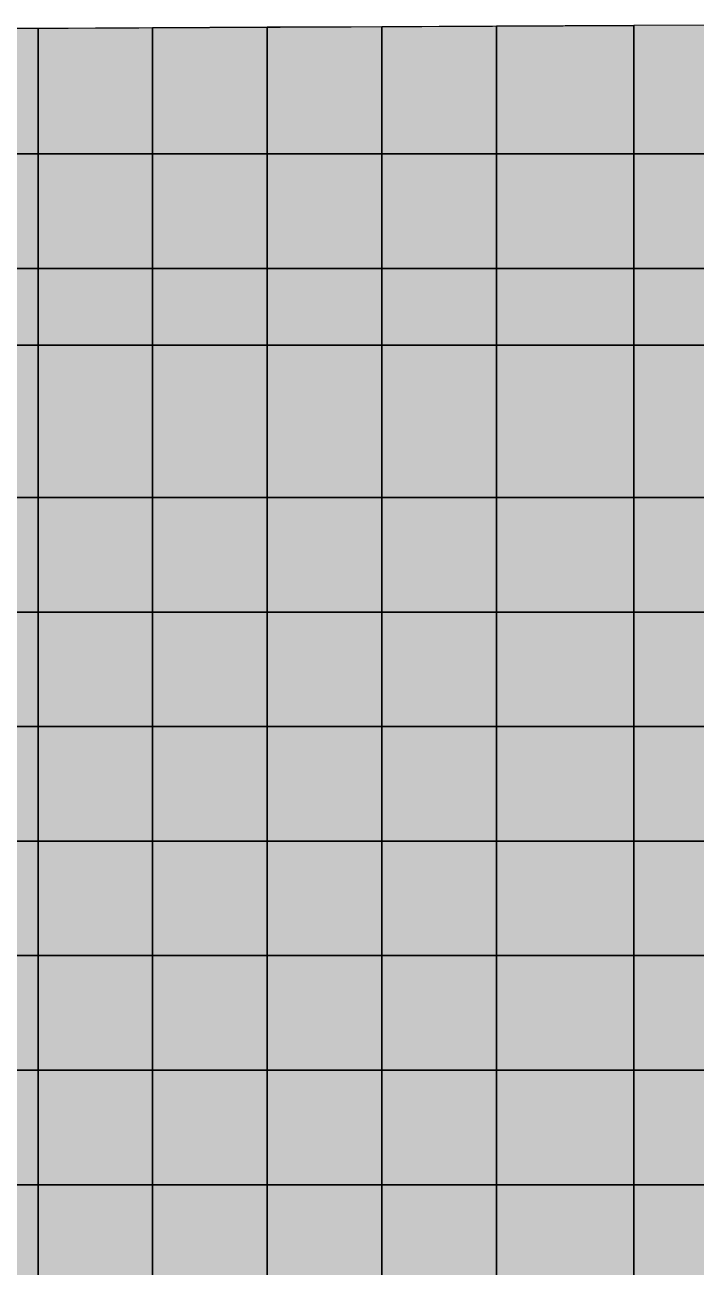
# Model space of a CAD drawing. Header units: inches. Extents: x -100 to 146, y -140 to 41.
# Drawn here: x 18.2 to 24.05, y -6.72 to 4.13 of the extents above; entities that cross this region are included whole.
import ezdxf

# ---------------------------------------------------------------- set-up
doc = ezdxf.new("R2010")
doc.units = ezdxf.units.IN
doc.header["$MEASUREMENT"] = 0
for name, color, linetype in [('Contour 1-01', 7, 'Continuous'), ('Mesh-joint-vd-s2', 7, 'Continuous'), ('Mesh-joint-vd-s3', 7, 'Continuous'), ('Mesh-セル中詰(気中)', 7, 'Continuous'), ('Mesh-セル中詰(水中)', 7, 'Continuous'), ('Mesh-埋立土(気中)', 7, 'Continuous'), ('Mesh-梁①(両端)', 7, 'Continuous'), ('Mesh-梁③(円周)', 7, 'Continuous'), ('Mesh-深層混合処理(気中)', 7, 'Continuous'), ('Mesh-深層混合処理(水中)', 7, 'Continuous'), ('Undeformed Mesh-セル中詰(気中)', 7, 'Continuous'), ('Undeformed Mesh-セル中詰(水中)', 7, 'Continuous'), ('Undeformed Mesh-埋立土(気中)', 7, 'Continuous'), ('Undeformed Mesh-深層混合処理(気中)', 7, 'Continuous'), ('Undeformed Mesh-深層混合処理(水中)', 7, 'Continuous')]:
    doc.layers.add(name, color=color, linetype=linetype)

msp = doc.modelspace()

# ---------------------------------------------------------------- linework, layer by layer
at = {"color": 7, "true_color": 0xffffff, "transparency": 33554687}
for p, q in [((12.25, 4.065055), (23.51, 4.12105)), ((23.51, 3), (23.51, 4.12105)), ((12.25, 3), (23.51, 3)), ((23.51, 2), (23.51, 3)), ((23.51, 3), (23.51, 3)), ((23.51, 3), (23.51, 3)), ((12.25, 2), (23.51, 2)), ((23.51, 1.33), (23.51, 2)), ((23.51, 2), (23.51, 2)), ((23.51, 2), (23.51, 2)), ((12.25, 1.33), (23.51, 1.33)), ((23.51, 0), (23.51, 1.33)), ((23.51, 1.33), (23.51, 1.33)), ((23.51, 1.33), (23.51, 1.33)), ((12.25, 0), (23.51, 0)), ((23.51, -1), (23.51, 0)), ((23.51, 0), (23.51, 0)), ((23.51, 0), (23.51, 0)), ((12.25, -1), (23.51, -1)), ((23.51, -2), (23.51, -1)), ((23.51, -1), (23.51, -1)), ((23.51, -1), (23.51, -1)), ((12.25, -2), (23.51, -2)), ((23.51, -3), (23.51, -2)), ((23.51, -2), (23.51, -2)), ((23.51, -2), (23.51, -2)), ((12.25, -3), (23.51, -3)), ((23.51, -4), (23.51, -3)), ((23.51, -3), (23.51, -3)), ((23.51, -3), (23.51, -3)), ((12.25, -4), (23.51, -4)), ((23.51, -5), (23.51, -4)), ((23.51, -4), (23.51, -4)), ((23.51, -4), (23.51, -4)), ((12.25, -5), (23.51, -5)), ((23.51, -6), (23.51, -5)), ((23.51, -5), (23.51, -5)), ((23.51, -5), (23.51, -5)), ((12.25, -6), (23.51, -6)), ((23.51, -7), (23.51, -6)), ((23.51, -6), (23.51, -6)), ((23.51, -6), (23.51, -6))]:
    msp.add_line(p, q, dxfattribs=at)
for points in [[(24.6, 4.1265), (23.51, 4.12105), (23.51, 3)], [(24.6, 4.1265), (23.51, 3), (24.6, 3)], [(18.31103, 4.095055), (17.31103, 4.090055), (17.31103, 3)], [(18.31103, 4.095055), (17.31103, 3), (18.31103, 3)], [(19.31103, 4.100055), (18.31103, 4.095055), (18.31103, 3)], [(19.31103, 4.100055), (18.31103, 3), (19.31103, 3)], [(20.31103, 4.105055), (19.31103, 4.100055), (19.31103, 3)], [(20.31103, 4.105055), (19.31103, 3), (20.31103, 3)], [(21.31103, 4.110055), (20.31103, 4.105055), (20.31103, 3)], [(21.31103, 4.110055), (20.31103, 3), (21.31103, 3)], [(22.31103, 4.115055), (21.31103, 4.110055), (21.31103, 3)], [(22.31103, 4.115055), (21.31103, 3), (22.31103, 3)], [(23.51, 4.12105), (22.31103, 4.115055), (22.31103, 3)], [(23.51, 4.12105), (22.31103, 3), (23.51, 3)], [(17.31103, 2), (18.31103, 2), (18.31103, 3)], [(17.31103, 2), (18.31103, 3), (17.31103, 3)], [(18.31103, 2), (19.31103, 2), (19.31103, 3)], [(18.31103, 2), (19.31103, 3), (18.31103, 3)], [(19.31103, 2), (20.31103, 2), (20.31103, 3)], [(19.31103, 2), (20.31103, 3), (19.31103, 3)], [(20.31103, 3), (20.31103, 2), (21.31103, 2)], [(20.31103, 3), (21.31103, 2), (21.31103, 3)], [(21.31103, 3), (21.31103, 2), (22.31103, 2)], [(21.31103, 3), (22.31103, 2), (22.31103, 3)], [(22.31103, 3), (22.31103, 2), (23.51, 2)], [(22.31103, 3), (23.51, 2), (23.51, 3)], [(23.51, 2), (24.6, 2), (24.6, 3)], [(23.51, 2), (24.6, 3), (23.51, 3)], [(17.31103, 1.33), (18.31103, 1.33), (18.31103, 2)], [(17.31103, 1.33), (18.31103, 2), (17.31103, 2)], [(18.31103, 1.33), (19.31103, 1.33), (19.31103, 2)], [(18.31103, 1.33), (19.31103, 2), (18.31103, 2)], [(19.31103, 1.33), (20.31103, 1.33), (20.31103, 2)], [(19.31103, 1.33), (20.31103, 2), (19.31103, 2)], [(20.31103, 2), (20.31103, 1.33), (21.31103, 1.33)], [(20.31103, 2), (21.31103, 1.33), (21.31103, 2)], [(21.31103, 1.33), (22.31103, 1.33), (22.31103, 2)], [(21.31103, 1.33), (22.31103, 2), (21.31103, 2)], [(22.31103, 1.33), (23.51, 1.33), (23.51, 2)], [(22.31103, 1.33), (23.51, 2), (22.31103, 2)], [(24.6, 2), (23.51, 2), (23.51, 1.33)], [(24.6, 2), (23.51, 1.33), (24.6, 1.33)], [(18.31103, 1.33), (17.31103, 1.33), (17.31103, 0)], [(18.31103, 1.33), (17.31103, 0), (18.31103, 0)], [(19.31103, 1.33), (18.31103, 1.33), (18.31103, 0)], [(19.31103, 1.33), (18.31103, 0), (19.31103, 0)], [(20.31103, 1.33), (19.31103, 1.33), (19.31103, 0)], [(20.31103, 1.33), (19.31103, 0), (20.31103, 0)], [(20.31103, 1.33), (20.31103, 0), (21.31103, 0)], [(20.31103, 1.33), (21.31103, 0), (21.31103, 1.33)], [(22.31103, 1.33), (21.31103, 1.33), (21.31103, 0)], [(22.31103, 1.33), (21.31103, 0), (22.31103, 0)], [(23.51, 1.33), (22.31103, 1.33), (22.31103, 0)], [(23.51, 1.33), (22.31103, 0), (23.51, 0)], [(24.6, 1.33), (23.51, 1.33), (23.51, 0)], [(24.6, 1.33), (23.51, 0), (24.6, 0)], [(17.31103, 0), (17.31103, -1), (18.31103, -1)], [(17.31103, 0), (18.31103, -1), (18.31103, 0)], [(18.31103, 0), (18.31103, -1), (19.31103, -1)], [(18.31103, 0), (19.31103, -1), (19.31103, 0)], [(19.31103, 0), (19.31103, -1), (20.31103, -1)], [(19.31103, 0), (20.31103, -1), (20.31103, 0)], [(20.31103, 0), (20.31103, -1), (21.31103, -1)], [(20.31103, 0), (21.31103, -1), (21.31103, 0)], [(21.31103, 0), (21.31103, -1), (22.31103, -1)], [(21.31103, 0), (22.31103, -1), (22.31103, 0)], [(23.51, -1), (23.51, 0), (22.31103, 0)], [(23.51, -1), (22.31103, 0), (22.31103, -1)], [(23.51, 0), (23.51, -1), (24.6, -1)], [(23.51, 0), (24.6, -1), (24.6, 0)], [(17.31103, -1), (17.31103, -2), (18.31103, -2)], [(17.31103, -1), (18.31103, -2), (18.31103, -1)], [(18.31103, -1), (18.31103, -2), (19.31103, -2)], [(18.31103, -1), (19.31103, -2), (19.31103, -1)], [(19.31103, -1), (19.31103, -2), (20.31103, -2)], [(19.31103, -1), (20.31103, -2), (20.31103, -1)], [(20.31103, -1), (20.31103, -2), (21.31103, -2)], [(20.31103, -1), (21.31103, -2), (21.31103, -1)], [(21.31103, -1), (21.31103, -2), (22.31103, -2)], [(21.31103, -1), (22.31103, -2), (22.31103, -1)], [(22.31103, -1), (22.31103, -2), (23.51, -2)], [(22.31103, -1), (23.51, -2), (23.51, -1)], [(23.51, -1), (23.51, -2), (24.6, -2)], [(23.51, -1), (24.6, -2), (24.6, -1)], [(17.31103, -2), (17.31103, -3), (18.31103, -3)], [(17.31103, -2), (18.31103, -3), (18.31103, -2)], [(18.31103, -2), (18.31103, -3), (19.31103, -3)], [(18.31103, -2), (19.31103, -3), (19.31103, -2)], [(20.31103, -2), (19.31103, -2), (19.31103, -3)], [(20.31103, -2), (19.31103, -3), (20.31103, -3)], [(20.31103, -2), (20.31103, -3), (21.31103, -3)], [(20.31103, -2), (21.31103, -3), (21.31103, -2)], [(22.31103, -2), (21.31103, -2), (21.31103, -3)], [(22.31103, -2), (21.31103, -3), (22.31103, -3)], [(22.31103, -2), (22.31103, -3), (23.51, -3)], [(22.31103, -2), (23.51, -3), (23.51, -2)], [(24.6, -2), (23.51, -2), (23.51, -3)], [(24.6, -2), (23.51, -3), (24.6, -3)], [(18.31103, -3), (17.31103, -3), (17.31103, -4)], [(18.31103, -3), (17.31103, -4), (18.31103, -4)], [(18.31103, -3), (18.31103, -4), (19.31103, -4)], [(18.31103, -3), (19.31103, -4), (19.31103, -3)], [(20.31103, -3), (19.31103, -3), (19.31103, -4)], [(20.31103, -3), (19.31103, -4), (20.31103, -4)], [(20.31103, -3), (20.31103, -4), (21.31103, -4)], [(20.31103, -3), (21.31103, -4), (21.31103, -3)], [(22.31103, -3), (21.31103, -3), (21.31103, -4)], [(22.31103, -3), (21.31103, -4), (22.31103, -4)], [(23.51, -3), (22.31103, -3), (22.31103, -4)], [(23.51, -3), (22.31103, -4), (23.51, -4)], [(24.6, -3), (23.51, -3), (23.51, -4)], [(24.6, -3), (23.51, -4), (24.6, -4)], [(17.31103, -4), (17.31103, -5), (18.31103, -5)], [(17.31103, -4), (18.31103, -5), (18.31103, -4)], [(18.31103, -4), (18.31103, -5), (19.31103, -5)], [(18.31103, -4), (19.31103, -5), (19.31103, -4)], [(19.31103, -4), (19.31103, -5), (20.31103, -5)], [(19.31103, -4), (20.31103, -5), (20.31103, -4)], [(20.31103, -4), (20.31103, -5), (21.31103, -5)], [(20.31103, -4), (21.31103, -5), (21.31103, -4)], [(21.31103, -4), (21.31103, -5), (22.31103, -5)], [(21.31103, -4), (22.31103, -5), (22.31103, -4)], [(22.31103, -4), (22.31103, -5), (23.51, -5)], [(22.31103, -4), (23.51, -5), (23.51, -4)], [(23.51, -4), (23.51, -5), (24.6, -5)], [(23.51, -4), (24.6, -5), (24.6, -4)], [(18.31103, -5), (17.31103, -5), (17.31103, -6)], [(18.31103, -5), (17.31103, -6), (18.31103, -6)], [(18.31103, -5), (18.31103, -6), (19.31103, -6)], [(18.31103, -5), (19.31103, -6), (19.31103, -5)], [(20.31103, -5), (19.31103, -5), (19.31103, -6)], [(20.31103, -5), (19.31103, -6), (20.31103, -6)], [(20.31103, -5), (20.31103, -6), (21.31103, -6)], [(20.31103, -5), (21.31103, -6), (21.31103, -5)], [(22.31103, -5), (21.31103, -5), (21.31103, -6)], [(22.31103, -5), (21.31103, -6), (22.31103, -6)], [(23.51, -5), (22.31103, -5), (22.31103, -6)], [(23.51, -5), (22.31103, -6), (23.51, -6)], [(24.6, -5), (23.51, -5), (23.51, -6)], [(24.6, -5), (23.51, -6), (24.6, -6)], [(18.31103, -6), (17.31103, -6), (17.31103, -7)], [(18.31103, -6), (17.31103, -7), (18.31103, -7)], [(18.31103, -6), (18.31103, -7), (19.31103, -7)], [(18.31103, -6), (19.31103, -7), (19.31103, -6)], [(20.31103, -6), (19.31103, -6), (19.31103, -7)], [(20.31103, -6), (19.31103, -7), (20.31103, -7)], [(20.31103, -6), (20.31103, -7), (21.31103, -7)], [(20.31103, -6), (21.31103, -7), (21.31103, -6)], [(22.31103, -6), (21.31103, -6), (21.31103, -7)], [(22.31103, -6), (21.31103, -7), (22.31103, -7)], [(23.51, -6), (22.31103, -6), (22.31103, -7)], [(23.51, -6), (22.31103, -7), (23.51, -7)], [(24.6, -6), (23.51, -6), (23.51, -7)], [(24.6, -6), (23.51, -7), (24.6, -7)]]:
    msp.add_solid(points, dxfattribs=at)
at = {"layer": 'Contour 1-01', "color": 5, "true_color": 0x0000ff}
for points in [[(24.6, 4.1265), (23.51, 4.12105), (23.51, 3)], [(24.6, 4.1265), (23.51, 3), (24.6, 3)], [(18.31103, 4.095055), (17.31103, 4.090055), (17.31103, 3)], [(18.31103, 4.095055), (17.31103, 3), (18.31103, 3)], [(19.31103, 4.100055), (18.31103, 4.095055), (18.31103, 3)], [(19.31103, 4.100055), (18.31103, 3), (19.31103, 3)], [(20.31103, 4.105055), (19.31103, 4.100055), (19.31103, 3)], [(20.31103, 4.105055), (19.31103, 3), (20.31103, 3)], [(21.31103, 4.110055), (20.31103, 4.105055), (20.31103, 3)], [(21.31103, 4.110055), (20.31103, 3), (21.31103, 3)], [(22.31103, 4.115055), (21.31103, 4.110055), (21.31103, 3)], [(22.31103, 4.115055), (21.31103, 3), (22.31103, 3)], [(23.51, 4.12105), (22.31103, 4.115055), (22.31103, 3)], [(23.51, 4.12105), (22.31103, 3), (23.51, 3)], [(17.31103, 2), (18.31103, 2), (18.31103, 3)], [(17.31103, 2), (18.31103, 3), (17.31103, 3)], [(18.31103, 2), (19.31103, 2), (19.31103, 3)], [(18.31103, 2), (19.31103, 3), (18.31103, 3)], [(19.31103, 2), (20.31103, 2), (20.31103, 3)], [(19.31103, 2), (20.31103, 3), (19.31103, 3)], [(20.31103, 3), (20.31103, 2), (21.31103, 2)], [(20.31103, 3), (21.31103, 2), (21.31103, 3)], [(21.31103, 3), (21.31103, 2), (22.31103, 2)], [(21.31103, 3), (22.31103, 2), (22.31103, 3)], [(22.31103, 3), (22.31103, 2), (23.51, 2)], [(22.31103, 3), (23.51, 2), (23.51, 3)], [(23.51, 2), (24.6, 2), (24.6, 3)], [(23.51, 2), (24.6, 3), (23.51, 3)], [(17.31103, 1.33), (18.31103, 1.33), (18.31103, 2)], [(17.31103, 1.33), (18.31103, 2), (17.31103, 2)], [(18.31103, 1.33), (19.31103, 1.33), (19.31103, 2)], [(18.31103, 1.33), (19.31103, 2), (18.31103, 2)], [(19.31103, 1.33), (20.31103, 1.33), (20.31103, 2)], [(19.31103, 1.33), (20.31103, 2), (19.31103, 2)], [(20.31103, 2), (20.31103, 1.33), (21.31103, 1.33)], [(20.31103, 2), (21.31103, 1.33), (21.31103, 2)], [(21.31103, 1.33), (22.31103, 1.33), (22.31103, 2)], [(21.31103, 1.33), (22.31103, 2), (21.31103, 2)], [(22.31103, 1.33), (23.51, 1.33), (23.51, 2)], [(22.31103, 1.33), (23.51, 2), (22.31103, 2)], [(24.6, 2), (23.51, 2), (23.51, 1.33)], [(24.6, 2), (23.51, 1.33), (24.6, 1.33)], [(18.31103, 1.33), (17.31103, 1.33), (17.31103, 0)], [(18.31103, 1.33), (17.31103, 0), (18.31103, 0)], [(19.31103, 1.33), (18.31103, 1.33), (18.31103, 0)], [(19.31103, 1.33), (18.31103, 0), (19.31103, 0)], [(20.31103, 1.33), (19.31103, 1.33), (19.31103, 0)], [(20.31103, 1.33), (19.31103, 0), (20.31103, 0)], [(20.31103, 1.33), (20.31103, 0), (21.31103, 0)], [(20.31103, 1.33), (21.31103, 0), (21.31103, 1.33)], [(22.31103, 1.33), (21.31103, 1.33), (21.31103, 0)], [(22.31103, 1.33), (21.31103, 0), (22.31103, 0)], [(23.51, 1.33), (22.31103, 1.33), (22.31103, 0)], [(23.51, 1.33), (22.31103, 0), (23.51, 0)], [(24.6, 1.33), (23.51, 1.33), (23.51, 0)], [(24.6, 1.33), (23.51, 0), (24.6, 0)], [(17.31103, 0), (17.31103, -1), (18.31103, -1)], [(17.31103, 0), (18.31103, -1), (18.31103, 0)], [(18.31103, 0), (18.31103, -1), (19.31103, -1)], [(18.31103, 0), (19.31103, -1), (19.31103, 0)], [(19.31103, 0), (19.31103, -1), (20.31103, -1)], [(19.31103, 0), (20.31103, -1), (20.31103, 0)], [(20.31103, 0), (20.31103, -1), (21.31103, -1)], [(20.31103, 0), (21.31103, -1), (21.31103, 0)], [(21.31103, 0), (21.31103, -1), (22.31103, -1)], [(21.31103, 0), (22.31103, -1), (22.31103, 0)], [(23.51, -1), (23.51, 0), (22.31103, 0)], [(23.51, -1), (22.31103, 0), (22.31103, -1)], [(23.51, 0), (23.51, -1), (24.6, -1)], [(23.51, 0), (24.6, -1), (24.6, 0)], [(17.31103, -1), (17.31103, -2), (18.31103, -2)], [(17.31103, -1), (18.31103, -2), (18.31103, -1)], [(18.31103, -1), (18.31103, -2), (19.31103, -2)], [(18.31103, -1), (19.31103, -2), (19.31103, -1)], [(19.31103, -1), (19.31103, -2), (20.31103, -2)], [(19.31103, -1), (20.31103, -2), (20.31103, -1)], [(20.31103, -1), (20.31103, -2), (21.31103, -2)], [(20.31103, -1), (21.31103, -2), (21.31103, -1)], [(21.31103, -1), (21.31103, -2), (22.31103, -2)], [(21.31103, -1), (22.31103, -2), (22.31103, -1)], [(22.31103, -1), (22.31103, -2), (23.51, -2)], [(22.31103, -1), (23.51, -2), (23.51, -1)], [(23.51, -1), (23.51, -2), (24.6, -2)], [(23.51, -1), (24.6, -2), (24.6, -1)], [(17.31103, -2), (17.31103, -3), (18.31103, -3)], [(17.31103, -2), (18.31103, -3), (18.31103, -2)], [(18.31103, -2), (18.31103, -3), (19.31103, -3)], [(18.31103, -2), (19.31103, -3), (19.31103, -2)], [(20.31103, -2), (19.31103, -2), (19.31103, -3)], [(20.31103, -2), (19.31103, -3), (20.31103, -3)], [(20.31103, -2), (20.31103, -3), (21.31103, -3)], [(20.31103, -2), (21.31103, -3), (21.31103, -2)], [(22.31103, -2), (21.31103, -2), (21.31103, -3)], [(22.31103, -2), (21.31103, -3), (22.31103, -3)], [(22.31103, -2), (22.31103, -3), (23.51, -3)], [(22.31103, -2), (23.51, -3), (23.51, -2)], [(24.6, -2), (23.51, -2), (23.51, -3)], [(24.6, -2), (23.51, -3), (24.6, -3)], [(18.31103, -3), (17.31103, -3), (17.31103, -4)], [(18.31103, -3), (17.31103, -4), (18.31103, -4)], [(18.31103, -3), (18.31103, -4), (19.31103, -4)], [(18.31103, -3), (19.31103, -4), (19.31103, -3)], [(20.31103, -3), (19.31103, -3), (19.31103, -4)], [(20.31103, -3), (19.31103, -4), (20.31103, -4)], [(20.31103, -3), (20.31103, -4), (21.31103, -4)], [(20.31103, -3), (21.31103, -4), (21.31103, -3)], [(22.31103, -3), (21.31103, -3), (21.31103, -4)], [(22.31103, -3), (21.31103, -4), (22.31103, -4)], [(23.51, -3), (22.31103, -3), (22.31103, -4)], [(23.51, -3), (22.31103, -4), (23.51, -4)], [(24.6, -3), (23.51, -3), (23.51, -4)], [(24.6, -3), (23.51, -4), (24.6, -4)], [(17.31103, -4), (17.31103, -5), (18.31103, -5)], [(17.31103, -4), (18.31103, -5), (18.31103, -4)], [(18.31103, -4), (18.31103, -5), (19.31103, -5)], [(18.31103, -4), (19.31103, -5), (19.31103, -4)], [(19.31103, -4), (19.31103, -5), (20.31103, -5)], [(19.31103, -4), (20.31103, -5), (20.31103, -4)], [(20.31103, -4), (20.31103, -5), (21.31103, -5)], [(20.31103, -4), (21.31103, -5), (21.31103, -4)], [(21.31103, -4), (21.31103, -5), (22.31103, -5)], [(21.31103, -4), (22.31103, -5), (22.31103, -4)], [(22.31103, -4), (22.31103, -5), (23.51, -5)], [(22.31103, -4), (23.51, -5), (23.51, -4)], [(23.51, -4), (23.51, -5), (24.6, -5)], [(23.51, -4), (24.6, -5), (24.6, -4)], [(18.31103, -5), (17.31103, -5), (17.31103, -6)], [(18.31103, -5), (17.31103, -6), (18.31103, -6)], [(18.31103, -5), (18.31103, -6), (19.31103, -6)], [(18.31103, -5), (19.31103, -6), (19.31103, -5)], [(20.31103, -5), (19.31103, -5), (19.31103, -6)], [(20.31103, -5), (19.31103, -6), (20.31103, -6)], [(20.31103, -5), (20.31103, -6), (21.31103, -6)], [(20.31103, -5), (21.31103, -6), (21.31103, -5)], [(22.31103, -5), (21.31103, -5), (21.31103, -6)], [(22.31103, -5), (21.31103, -6), (22.31103, -6)], [(23.51, -5), (22.31103, -5), (22.31103, -6)], [(23.51, -5), (22.31103, -6), (23.51, -6)], [(24.6, -5), (23.51, -5), (23.51, -6)], [(24.6, -5), (23.51, -6), (24.6, -6)], [(18.31103, -6), (17.31103, -6), (17.31103, -7)], [(18.31103, -6), (17.31103, -7), (18.31103, -7)], [(18.31103, -6), (18.31103, -7), (19.31103, -7)], [(18.31103, -6), (19.31103, -7), (19.31103, -6)], [(20.31103, -6), (19.31103, -6), (19.31103, -7)], [(20.31103, -6), (19.31103, -7), (20.31103, -7)], [(20.31103, -6), (20.31103, -7), (21.31103, -7)], [(20.31103, -6), (21.31103, -7), (21.31103, -6)], [(22.31103, -6), (21.31103, -6), (21.31103, -7)], [(22.31103, -6), (21.31103, -7), (22.31103, -7)], [(23.51, -6), (22.31103, -6), (22.31103, -7)], [(23.51, -6), (22.31103, -7), (23.51, -7)], [(24.6, -6), (23.51, -6), (23.51, -7)], [(24.6, -6), (23.51, -7), (24.6, -7)]]:
    msp.add_solid(points, dxfattribs=at)
at = {"layer": 'Mesh-joint-vd-s2', "color": 18, "true_color": 0x000000, "transparency": 33554559}
for p, q in [((23.51, 3), (23.51, 3)), ((23.51, 2), (23.51, 2)), ((23.51, 1.33), (23.51, 1.33)), ((23.51, 0), (23.51, 0)), ((23.51, -1), (23.51, -1)), ((23.51, -2), (23.51, -2)), ((23.51, -3), (23.51, -3)), ((23.51, -4), (23.51, -4)), ((23.51, -5), (23.51, -5)), ((23.51, -6), (23.51, -6))]:
    msp.add_line(p, q, dxfattribs=at)
at = {"layer": 'Mesh-joint-vd-s3', "color": 18, "true_color": 0x000000, "transparency": 33554559}
for p, q in [((23.51, 3), (23.51, 3)), ((23.51, 2), (23.51, 2)), ((23.51, 1.33), (23.51, 1.33)), ((23.51, 0), (23.51, 0)), ((23.51, -1), (23.51, -1)), ((23.51, -2), (23.51, -2)), ((23.51, -3), (23.51, -3)), ((23.51, -4), (23.51, -4)), ((23.51, -5), (23.51, -5)), ((23.51, -6), (23.51, -6))]:
    msp.add_line(p, q, dxfattribs=at)
at = {"layer": 'Mesh-セル中詰(気中)', "color": 18, "true_color": 0x000000, "transparency": 33554559}
for p, q in [((18.31103, 4.095055), (17.31103, 4.090055)), ((19.31103, 4.100055), (18.31103, 4.095055)), ((18.31103, 3), (18.31103, 4.095055)), ((18.31103, 4.095055), (18.31103, 3)), ((20.31103, 4.105055), (19.31103, 4.100055)), ((19.31103, 3), (19.31103, 4.100055)), ((19.31103, 4.100055), (19.31103, 3)), ((21.31103, 4.110055), (20.31103, 4.105055)), ((20.31103, 3), (20.31103, 4.105055)), ((20.31103, 4.105055), (20.31103, 3)), ((22.31103, 4.115055), (21.31103, 4.110055)), ((21.31103, 3), (21.31103, 4.110055)), ((21.31103, 4.110055), (21.31103, 3)), ((23.51, 4.12105), (22.31103, 4.115055)), ((22.31103, 3), (22.31103, 4.115055)), ((22.31103, 4.115055), (22.31103, 3)), ((23.51, 3), (23.51, 4.12105)), ((18.31103, 3), (17.31103, 3)), ((17.31103, 3), (18.31103, 3)), ((18.31103, 2), (18.31103, 3)), ((19.31103, 3), (18.31103, 3)), ((18.31103, 3), (18.31103, 2)), ((18.31103, 3), (19.31103, 3)), ((19.31103, 2), (19.31103, 3)), ((20.31103, 3), (19.31103, 3)), ((19.31103, 3), (19.31103, 2)), ((19.31103, 3), (20.31103, 3)), ((20.31103, 2), (20.31103, 3)), ((20.31103, 3), (20.31103, 2)), ((21.31103, 3), (20.31103, 3)), ((20.31103, 3), (21.31103, 3)), ((21.31103, 2), (21.31103, 3)), ((21.31103, 3), (21.31103, 2)), ((22.31103, 3), (21.31103, 3)), ((21.31103, 3), (22.31103, 3)), ((22.31103, 2), (22.31103, 3)), ((22.31103, 3), (22.31103, 2)), ((23.51, 3), (22.31103, 3)), ((22.31103, 3), (23.51, 3)), ((23.51, 2), (23.51, 3)), ((18.31103, 2), (17.31103, 2)), ((17.31103, 2), (18.31103, 2)), ((18.31103, 1.33), (18.31103, 2)), ((19.31103, 2), (18.31103, 2)), ((18.31103, 2), (18.31103, 1.33)), ((18.31103, 2), (19.31103, 2)), ((19.31103, 1.33), (19.31103, 2)), ((19.31103, 2), (20.31103, 2)), ((20.31103, 2), (19.31103, 2)), ((19.31103, 2), (19.31103, 1.33)), ((20.31103, 1.33), (20.31103, 2)), ((20.31103, 2), (20.31103, 1.33)), ((21.31103, 2), (20.31103, 2)), ((20.31103, 2), (21.31103, 2)), ((21.31103, 1.33), (21.31103, 2)), ((22.31103, 2), (21.31103, 2)), ((21.31103, 2), (21.31103, 1.33)), ((21.31103, 2), (22.31103, 2)), ((22.31103, 1.33), (22.31103, 2)), ((23.51, 2), (22.31103, 2)), ((22.31103, 2), (22.31103, 1.33)), ((22.31103, 2), (23.51, 2)), ((23.51, 1.33), (23.51, 2)), ((17.31103, 1.33), (18.31103, 1.33)), ((18.31103, 1.33), (19.31103, 1.33)), ((19.31103, 1.33), (20.31103, 1.33)), ((20.31103, 1.33), (21.31103, 1.33)), ((21.31103, 1.33), (22.31103, 1.33)), ((22.31103, 1.33), (23.51, 1.33))]:
    msp.add_line(p, q, dxfattribs=at)
at = {"layer": 'Mesh-セル中詰(水中)', "color": 18, "true_color": 0x000000, "transparency": 33554559}
for p, q in [((18.31103, 1.33), (17.31103, 1.33)), ((18.31103, 0), (18.31103, 1.33)), ((19.31103, 1.33), (18.31103, 1.33)), ((18.31103, 1.33), (18.31103, 0)), ((19.31103, 0), (19.31103, 1.33)), ((20.31103, 1.33), (19.31103, 1.33)), ((19.31103, 1.33), (19.31103, 0)), ((20.31103, 0), (20.31103, 1.33)), ((20.31103, 1.33), (20.31103, 0)), ((21.31103, 1.33), (20.31103, 1.33)), ((21.31103, 0), (21.31103, 1.33)), ((22.31103, 1.33), (21.31103, 1.33)), ((21.31103, 1.33), (21.31103, 0)), ((22.31103, 0), (22.31103, 1.33)), ((23.51, 1.33), (22.31103, 1.33)), ((22.31103, 1.33), (22.31103, 0)), ((23.51, 0), (23.51, 1.33)), ((18.31103, 0), (17.31103, 0)), ((17.31103, 0), (18.31103, 0)), ((18.31103, -1), (18.31103, 0)), ((18.31103, 0), (18.31103, -1)), ((19.31103, 0), (18.31103, 0)), ((18.31103, 0), (19.31103, 0)), ((19.31103, -1), (19.31103, 0)), ((19.31103, 0), (19.31103, -1)), ((20.31103, 0), (19.31103, 0)), ((19.31103, 0), (20.31103, 0)), ((20.31103, -1), (20.31103, 0)), ((20.31103, 0), (20.31103, -1)), ((21.31103, 0), (20.31103, 0)), ((20.31103, 0), (21.31103, 0)), ((21.31103, -1), (21.31103, 0)), ((21.31103, 0), (21.31103, -1)), ((22.31103, 0), (21.31103, 0)), ((21.31103, 0), (22.31103, 0)), ((22.31103, -1), (22.31103, 0)), ((23.51, 0), (22.31103, 0)), ((22.31103, 0), (22.31103, -1)), ((22.31103, 0), (23.51, 0)), ((23.51, -1), (23.51, 0)), ((18.31103, -1), (17.31103, -1)), ((17.31103, -1), (18.31103, -1)), ((18.31103, -2), (18.31103, -1)), ((18.31103, -1), (18.31103, -2)), ((19.31103, -1), (18.31103, -1)), ((18.31103, -1), (19.31103, -1)), ((19.31103, -2), (19.31103, -1)), ((19.31103, -1), (19.31103, -2)), ((20.31103, -1), (19.31103, -1)), ((19.31103, -1), (20.31103, -1)), ((20.31103, -2), (20.31103, -1)), ((20.31103, -1), (21.31103, -1)), ((20.31103, -1), (20.31103, -2)), ((21.31103, -1), (20.31103, -1)), ((21.31103, -2), (21.31103, -1)), ((21.31103, -1), (21.31103, -2)), ((22.31103, -1), (21.31103, -1)), ((21.31103, -1), (22.31103, -1)), ((22.31103, -2), (22.31103, -1)), ((22.31103, -1), (22.31103, -2)), ((23.51, -1), (22.31103, -1)), ((22.31103, -1), (23.51, -1)), ((23.51, -2), (23.51, -1)), ((18.31103, -2), (17.31103, -2)), ((17.31103, -2), (18.31103, -2)), ((18.31103, -3), (18.31103, -2)), ((18.31103, -2), (18.31103, -3)), ((19.31103, -2), (18.31103, -2)), ((18.31103, -2), (19.31103, -2)), ((19.31103, -3), (19.31103, -2)), ((20.31103, -2), (19.31103, -2)), ((19.31103, -2), (19.31103, -3)), ((19.31103, -2), (20.31103, -2)), ((20.31103, -3), (20.31103, -2)), ((20.31103, -2), (20.31103, -3)), ((21.31103, -2), (20.31103, -2)), ((20.31103, -2), (21.31103, -2)), ((21.31103, -3), (21.31103, -2)), ((22.31103, -2), (21.31103, -2)), ((21.31103, -2), (21.31103, -3)), ((21.31103, -2), (22.31103, -2)), ((22.31103, -3), (22.31103, -2)), ((22.31103, -2), (22.31103, -3)), ((23.51, -2), (22.31103, -2)), ((22.31103, -2), (23.51, -2)), ((23.51, -3), (23.51, -2)), ((18.31103, -3), (17.31103, -3)), ((17.31103, -3), (18.31103, -3)), ((18.31103, -4), (18.31103, -3)), ((18.31103, -3), (18.31103, -4)), ((19.31103, -3), (18.31103, -3)), ((18.31103, -3), (19.31103, -3)), ((19.31103, -4), (19.31103, -3)), ((20.31103, -3), (19.31103, -3)), ((19.31103, -3), (19.31103, -4)), ((19.31103, -3), (20.31103, -3)), ((20.31103, -4), (20.31103, -3)), ((20.31103, -3), (20.31103, -4)), ((21.31103, -3), (20.31103, -3)), ((20.31103, -3), (21.31103, -3)), ((21.31103, -4), (21.31103, -3)), ((21.31103, -3), (22.31103, -3)), ((22.31103, -3), (21.31103, -3)), ((21.31103, -3), (21.31103, -4)), ((22.31103, -4), (22.31103, -3)), ((23.51, -3), (22.31103, -3)), ((22.31103, -3), (22.31103, -4)), ((22.31103, -3), (23.51, -3)), ((23.51, -4), (23.51, -3)), ((17.31103, -4), (18.31103, -4)), ((18.31103, -4), (17.31103, -4)), ((18.31103, -5), (18.31103, -4)), ((18.31103, -4), (18.31103, -5)), ((19.31103, -4), (18.31103, -4)), ((18.31103, -4), (19.31103, -4)), ((19.31103, -5), (19.31103, -4)), ((19.31103, -4), (19.31103, -5)), ((20.31103, -4), (19.31103, -4)), ((19.31103, -4), (20.31103, -4)), ((20.31103, -5), (20.31103, -4)), ((20.31103, -4), (20.31103, -5)), ((21.31103, -4), (20.31103, -4)), ((20.31103, -4), (21.31103, -4)), ((21.31103, -5), (21.31103, -4)), ((21.31103, -4), (21.31103, -5)), ((22.31103, -4), (21.31103, -4)), ((21.31103, -4), (22.31103, -4)), ((22.31103, -5), (22.31103, -4)), ((22.31103, -4), (22.31103, -5)), ((23.51, -4), (22.31103, -4)), ((22.31103, -4), (23.51, -4)), ((23.51, -5), (23.51, -4)), ((18.31103, -5), (17.31103, -5)), ((17.31103, -5), (18.31103, -5)), ((18.31103, -6), (18.31103, -5)), ((18.31103, -5), (18.31103, -6)), ((19.31103, -5), (18.31103, -5)), ((18.31103, -5), (19.31103, -5)), ((19.31103, -6), (19.31103, -5)), ((20.31103, -5), (19.31103, -5)), ((19.31103, -5), (19.31103, -6)), ((19.31103, -5), (20.31103, -5)), ((20.31103, -6), (20.31103, -5)), ((20.31103, -5), (20.31103, -6)), ((21.31103, -5), (20.31103, -5)), ((20.31103, -5), (21.31103, -5)), ((21.31103, -6), (21.31103, -5)), ((22.31103, -5), (21.31103, -5)), ((21.31103, -5), (21.31103, -6)), ((21.31103, -5), (22.31103, -5)), ((22.31103, -6), (22.31103, -5)), ((23.51, -5), (22.31103, -5)), ((22.31103, -5), (22.31103, -6)), ((22.31103, -5), (23.51, -5)), ((23.51, -6), (23.51, -5)), ((18.31103, -6), (17.31103, -6)), ((17.31103, -6), (18.31103, -6)), ((18.31103, -7), (18.31103, -6)), ((18.31103, -6), (18.31103, -7)), ((19.31103, -6), (18.31103, -6)), ((18.31103, -6), (19.31103, -6)), ((19.31103, -7), (19.31103, -6)), ((20.31103, -6), (19.31103, -6)), ((19.31103, -6), (19.31103, -7)), ((19.31103, -6), (20.31103, -6)), ((20.31103, -7), (20.31103, -6)), ((20.31103, -6), (20.31103, -7)), ((21.31103, -6), (20.31103, -6)), ((20.31103, -6), (21.31103, -6)), ((21.31103, -7), (21.31103, -6)), ((22.31103, -6), (21.31103, -6)), ((21.31103, -6), (21.31103, -7)), ((21.31103, -6), (22.31103, -6)), ((22.31103, -7), (22.31103, -6)), ((22.31103, -6), (23.51, -6)), ((23.51, -6), (22.31103, -6)), ((22.31103, -6), (22.31103, -7)), ((23.51, -7), (23.51, -6))]:
    msp.add_line(p, q, dxfattribs=at)
at = {"layer": 'Mesh-埋立土(気中)', "color": 18, "true_color": 0x000000, "transparency": 33554559}
for p, q in [((24.6, 4.1265), (23.51, 4.12105)), ((23.51, 4.12105), (23.51, 3)), ((24.6, 3), (23.51, 3)), ((23.51, 3), (23.51, 2)), ((23.51, 3), (24.6, 3)), ((23.51, 2), (24.6, 2))]:
    msp.add_line(p, q, dxfattribs=at)
at = {"layer": 'Mesh-梁①(両端)', "color": 18, "true_color": 0x000000, "transparency": 33554559}
for p, q in [((23.51, 3), (23.51, 4.12105)), ((23.51, 2), (23.51, 3)), ((23.51, 1.33), (23.51, 2)), ((23.51, 0), (23.51, 1.33)), ((23.51, -1), (23.51, 0)), ((23.51, -2), (23.51, -1)), ((23.51, -3), (23.51, -2)), ((23.51, -4), (23.51, -3)), ((23.51, -5), (23.51, -4)), ((23.51, -6), (23.51, -5)), ((23.51, -7), (23.51, -6))]:
    msp.add_line(p, q, dxfattribs=at)
at = {"layer": 'Mesh-梁③(円周)', "color": 18, "true_color": 0x000000, "transparency": 33554559}
for p, q in [((12.25, 4.065055), (23.51, 4.12105)), ((12.25, 3), (23.51, 3)), ((12.25, 2), (23.51, 2)), ((12.25, 1.33), (23.51, 1.33)), ((12.25, 0), (23.51, 0)), ((12.25, -1), (23.51, -1)), ((12.25, -2), (23.51, -2)), ((12.25, -3), (23.51, -3)), ((12.25, -4), (23.51, -4)), ((12.25, -5), (23.51, -5)), ((12.25, -6), (23.51, -6))]:
    msp.add_line(p, q, dxfattribs=at)
at = {"layer": 'Mesh-深層混合処理(気中)', "color": 18, "true_color": 0x000000, "transparency": 33554559}
for p, q in [((24.6, 2), (23.51, 2)), ((23.51, 2), (23.51, 1.33)), ((23.51, 1.33), (24.6, 1.33))]:
    msp.add_line(p, q, dxfattribs=at)
at = {"layer": 'Mesh-深層混合処理(水中)', "color": 18, "true_color": 0x000000, "transparency": 33554559}
for p, q in [((24.6, 1.33), (23.51, 1.33)), ((23.51, 1.33), (23.51, 0)), ((23.51, 0), (23.51, -1)), ((24.6, 0), (23.51, 0)), ((23.51, 0), (24.6, 0)), ((23.51, -1), (23.51, -2)), ((24.6, -1), (23.51, -1)), ((23.51, -1), (24.6, -1)), ((24.6, -2), (23.51, -2)), ((23.51, -2), (23.51, -3)), ((23.51, -2), (24.6, -2)), ((24.6, -3), (23.51, -3)), ((23.51, -3), (23.51, -4)), ((23.51, -3), (24.6, -3)), ((23.51, -4), (23.51, -5)), ((24.6, -4), (23.51, -4)), ((23.51, -4), (24.6, -4)), ((23.51, -5), (24.6, -5)), ((24.6, -5), (23.51, -5)), ((23.51, -5), (23.51, -6)), ((24.6, -6), (23.51, -6)), ((23.51, -6), (23.51, -7)), ((23.51, -6), (24.6, -6))]:
    msp.add_line(p, q, dxfattribs=at)
at = {"layer": 'Undeformed Mesh-セル中詰(気中)', "color": 8, "true_color": 0x808080, "transparency": 33554687}
for p, q in [((18.31103, 4.095055), (17.31103, 4.090055)), ((19.31103, 4.100055), (18.31103, 4.095055)), ((18.31103, 3), (18.31103, 4.095055)), ((18.31103, 4.095055), (18.31103, 3)), ((20.31103, 4.105055), (19.31103, 4.100055)), ((19.31103, 3), (19.31103, 4.100055)), ((19.31103, 4.100055), (19.31103, 3)), ((21.31103, 4.110055), (20.31103, 4.105055)), ((20.31103, 3), (20.31103, 4.105055)), ((20.31103, 4.105055), (20.31103, 3)), ((22.31103, 4.115055), (21.31103, 4.110055)), ((21.31103, 3), (21.31103, 4.110055)), ((21.31103, 4.110055), (21.31103, 3)), ((23.51, 4.12105), (22.31103, 4.115055)), ((22.31103, 3), (22.31103, 4.115055)), ((22.31103, 4.115055), (22.31103, 3)), ((23.51, 3), (23.51, 4.12105)), ((18.31103, 3), (17.31103, 3)), ((17.31103, 3), (18.31103, 3)), ((18.31103, 2), (18.31103, 3)), ((19.31103, 3), (18.31103, 3)), ((18.31103, 3), (18.31103, 2)), ((18.31103, 3), (19.31103, 3)), ((19.31103, 2), (19.31103, 3)), ((20.31103, 3), (19.31103, 3)), ((19.31103, 3), (19.31103, 2)), ((19.31103, 3), (20.31103, 3)), ((20.31103, 2), (20.31103, 3)), ((20.31103, 3), (20.31103, 2)), ((21.31103, 3), (20.31103, 3)), ((20.31103, 3), (21.31103, 3)), ((21.31103, 2), (21.31103, 3)), ((21.31103, 3), (21.31103, 2)), ((22.31103, 3), (21.31103, 3)), ((21.31103, 3), (22.31103, 3)), ((22.31103, 2), (22.31103, 3)), ((22.31103, 3), (22.31103, 2)), ((23.51, 3), (22.31103, 3)), ((22.31103, 3), (23.51, 3)), ((23.51, 2), (23.51, 3)), ((18.31103, 2), (17.31103, 2)), ((17.31103, 2), (18.31103, 2)), ((18.31103, 1.33), (18.31103, 2)), ((19.31103, 2), (18.31103, 2)), ((18.31103, 2), (18.31103, 1.33)), ((18.31103, 2), (19.31103, 2)), ((19.31103, 1.33), (19.31103, 2)), ((19.31103, 2), (20.31103, 2)), ((20.31103, 2), (19.31103, 2)), ((19.31103, 2), (19.31103, 1.33)), ((20.31103, 1.33), (20.31103, 2)), ((20.31103, 2), (20.31103, 1.33)), ((21.31103, 2), (20.31103, 2)), ((20.31103, 2), (21.31103, 2)), ((21.31103, 1.33), (21.31103, 2)), ((22.31103, 2), (21.31103, 2)), ((21.31103, 2), (21.31103, 1.33)), ((21.31103, 2), (22.31103, 2)), ((22.31103, 1.33), (22.31103, 2)), ((23.51, 2), (22.31103, 2)), ((22.31103, 2), (22.31103, 1.33)), ((22.31103, 2), (23.51, 2)), ((23.51, 1.33), (23.51, 2)), ((17.31103, 1.33), (18.31103, 1.33)), ((18.31103, 1.33), (19.31103, 1.33)), ((19.31103, 1.33), (20.31103, 1.33)), ((20.31103, 1.33), (21.31103, 1.33)), ((21.31103, 1.33), (22.31103, 1.33)), ((22.31103, 1.33), (23.51, 1.33))]:
    msp.add_line(p, q, dxfattribs=at)
at = {"layer": 'Undeformed Mesh-セル中詰(水中)', "color": 8, "true_color": 0x808080, "transparency": 33554687}
for p, q in [((18.31103, 1.33), (17.31103, 1.33)), ((18.31103, 0), (18.31103, 1.33)), ((19.31103, 1.33), (18.31103, 1.33)), ((18.31103, 1.33), (18.31103, 0)), ((19.31103, 0), (19.31103, 1.33)), ((20.31103, 1.33), (19.31103, 1.33)), ((19.31103, 1.33), (19.31103, 0)), ((20.31103, 0), (20.31103, 1.33)), ((20.31103, 1.33), (20.31103, 0)), ((21.31103, 1.33), (20.31103, 1.33)), ((21.31103, 0), (21.31103, 1.33)), ((22.31103, 1.33), (21.31103, 1.33)), ((21.31103, 1.33), (21.31103, 0)), ((22.31103, 0), (22.31103, 1.33)), ((23.51, 1.33), (22.31103, 1.33)), ((22.31103, 1.33), (22.31103, 0)), ((23.51, 0), (23.51, 1.33)), ((18.31103, 0), (17.31103, 0)), ((17.31103, 0), (18.31103, 0)), ((18.31103, -1), (18.31103, 0)), ((18.31103, 0), (18.31103, -1)), ((19.31103, 0), (18.31103, 0)), ((18.31103, 0), (19.31103, 0)), ((19.31103, -1), (19.31103, 0)), ((19.31103, 0), (19.31103, -1)), ((20.31103, 0), (19.31103, 0)), ((19.31103, 0), (20.31103, 0)), ((20.31103, -1), (20.31103, 0)), ((20.31103, 0), (20.31103, -1)), ((21.31103, 0), (20.31103, 0)), ((20.31103, 0), (21.31103, 0)), ((21.31103, -1), (21.31103, 0)), ((21.31103, 0), (21.31103, -1)), ((22.31103, 0), (21.31103, 0)), ((21.31103, 0), (22.31103, 0)), ((22.31103, -1), (22.31103, 0)), ((23.51, 0), (22.31103, 0)), ((22.31103, 0), (22.31103, -1)), ((22.31103, 0), (23.51, 0)), ((23.51, -1), (23.51, 0)), ((18.31103, -1), (17.31103, -1)), ((17.31103, -1), (18.31103, -1)), ((18.31103, -2), (18.31103, -1)), ((18.31103, -1), (18.31103, -2)), ((19.31103, -1), (18.31103, -1)), ((18.31103, -1), (19.31103, -1)), ((19.31103, -2), (19.31103, -1)), ((19.31103, -1), (19.31103, -2)), ((20.31103, -1), (19.31103, -1)), ((19.31103, -1), (20.31103, -1)), ((20.31103, -2), (20.31103, -1)), ((20.31103, -1), (21.31103, -1)), ((20.31103, -1), (20.31103, -2)), ((21.31103, -1), (20.31103, -1)), ((21.31103, -2), (21.31103, -1)), ((21.31103, -1), (21.31103, -2)), ((22.31103, -1), (21.31103, -1)), ((21.31103, -1), (22.31103, -1)), ((22.31103, -2), (22.31103, -1)), ((22.31103, -1), (22.31103, -2)), ((23.51, -1), (22.31103, -1)), ((22.31103, -1), (23.51, -1)), ((23.51, -2), (23.51, -1)), ((18.31103, -2), (17.31103, -2)), ((17.31103, -2), (18.31103, -2)), ((18.31103, -3), (18.31103, -2)), ((18.31103, -2), (18.31103, -3)), ((19.31103, -2), (18.31103, -2)), ((18.31103, -2), (19.31103, -2)), ((19.31103, -3), (19.31103, -2)), ((20.31103, -2), (19.31103, -2)), ((19.31103, -2), (19.31103, -3)), ((19.31103, -2), (20.31103, -2)), ((20.31103, -3), (20.31103, -2)), ((20.31103, -2), (20.31103, -3)), ((21.31103, -2), (20.31103, -2)), ((20.31103, -2), (21.31103, -2)), ((21.31103, -3), (21.31103, -2)), ((22.31103, -2), (21.31103, -2)), ((21.31103, -2), (21.31103, -3)), ((21.31103, -2), (22.31103, -2)), ((22.31103, -3), (22.31103, -2)), ((22.31103, -2), (22.31103, -3)), ((23.51, -2), (22.31103, -2)), ((22.31103, -2), (23.51, -2)), ((23.51, -3), (23.51, -2)), ((18.31103, -3), (17.31103, -3)), ((17.31103, -3), (18.31103, -3)), ((18.31103, -4), (18.31103, -3)), ((18.31103, -3), (18.31103, -4)), ((19.31103, -3), (18.31103, -3)), ((18.31103, -3), (19.31103, -3)), ((19.31103, -4), (19.31103, -3)), ((20.31103, -3), (19.31103, -3)), ((19.31103, -3), (19.31103, -4)), ((19.31103, -3), (20.31103, -3)), ((20.31103, -4), (20.31103, -3)), ((20.31103, -3), (20.31103, -4)), ((21.31103, -3), (20.31103, -3)), ((20.31103, -3), (21.31103, -3)), ((21.31103, -4), (21.31103, -3)), ((21.31103, -3), (22.31103, -3)), ((22.31103, -3), (21.31103, -3)), ((21.31103, -3), (21.31103, -4)), ((22.31103, -4), (22.31103, -3)), ((23.51, -3), (22.31103, -3)), ((22.31103, -3), (22.31103, -4)), ((22.31103, -3), (23.51, -3)), ((23.51, -4), (23.51, -3)), ((17.31103, -4), (18.31103, -4)), ((18.31103, -4), (17.31103, -4)), ((18.31103, -5), (18.31103, -4)), ((18.31103, -4), (18.31103, -5)), ((19.31103, -4), (18.31103, -4)), ((18.31103, -4), (19.31103, -4)), ((19.31103, -5), (19.31103, -4)), ((19.31103, -4), (19.31103, -5)), ((20.31103, -4), (19.31103, -4)), ((19.31103, -4), (20.31103, -4)), ((20.31103, -5), (20.31103, -4)), ((20.31103, -4), (20.31103, -5)), ((21.31103, -4), (20.31103, -4)), ((20.31103, -4), (21.31103, -4)), ((21.31103, -5), (21.31103, -4)), ((21.31103, -4), (21.31103, -5)), ((22.31103, -4), (21.31103, -4)), ((21.31103, -4), (22.31103, -4)), ((22.31103, -5), (22.31103, -4)), ((22.31103, -4), (22.31103, -5)), ((23.51, -4), (22.31103, -4)), ((22.31103, -4), (23.51, -4)), ((23.51, -5), (23.51, -4)), ((18.31103, -5), (17.31103, -5)), ((17.31103, -5), (18.31103, -5)), ((18.31103, -6), (18.31103, -5)), ((18.31103, -5), (18.31103, -6)), ((19.31103, -5), (18.31103, -5)), ((18.31103, -5), (19.31103, -5)), ((19.31103, -6), (19.31103, -5)), ((20.31103, -5), (19.31103, -5)), ((19.31103, -5), (19.31103, -6)), ((19.31103, -5), (20.31103, -5)), ((20.31103, -6), (20.31103, -5)), ((20.31103, -5), (20.31103, -6)), ((21.31103, -5), (20.31103, -5)), ((20.31103, -5), (21.31103, -5)), ((21.31103, -6), (21.31103, -5)), ((22.31103, -5), (21.31103, -5)), ((21.31103, -5), (21.31103, -6)), ((21.31103, -5), (22.31103, -5)), ((22.31103, -6), (22.31103, -5)), ((23.51, -5), (22.31103, -5)), ((22.31103, -5), (22.31103, -6)), ((22.31103, -5), (23.51, -5)), ((23.51, -6), (23.51, -5)), ((18.31103, -6), (17.31103, -6)), ((17.31103, -6), (18.31103, -6)), ((18.31103, -7), (18.31103, -6)), ((18.31103, -6), (18.31103, -7)), ((19.31103, -6), (18.31103, -6)), ((18.31103, -6), (19.31103, -6)), ((19.31103, -7), (19.31103, -6)), ((20.31103, -6), (19.31103, -6)), ((19.31103, -6), (19.31103, -7)), ((19.31103, -6), (20.31103, -6)), ((20.31103, -7), (20.31103, -6)), ((20.31103, -6), (20.31103, -7)), ((21.31103, -6), (20.31103, -6)), ((20.31103, -6), (21.31103, -6)), ((21.31103, -7), (21.31103, -6)), ((22.31103, -6), (21.31103, -6)), ((21.31103, -6), (21.31103, -7)), ((21.31103, -6), (22.31103, -6)), ((22.31103, -7), (22.31103, -6)), ((22.31103, -6), (23.51, -6)), ((23.51, -6), (22.31103, -6)), ((22.31103, -6), (22.31103, -7)), ((23.51, -7), (23.51, -6))]:
    msp.add_line(p, q, dxfattribs=at)
at = {"layer": 'Undeformed Mesh-埋立土(気中)', "color": 8, "true_color": 0x808080, "transparency": 33554687}
for p, q in [((24.6, 4.1265), (23.51, 4.12105)), ((23.51, 4.12105), (23.51, 3)), ((24.6, 3), (23.51, 3)), ((23.51, 3), (23.51, 2)), ((23.51, 3), (24.6, 3)), ((23.51, 2), (24.6, 2))]:
    msp.add_line(p, q, dxfattribs=at)
at = {"layer": 'Undeformed Mesh-深層混合処理(気中)', "color": 8, "true_color": 0x808080, "transparency": 33554687}
for p, q in [((24.6, 2), (23.51, 2)), ((23.51, 2), (23.51, 1.33)), ((23.51, 1.33), (24.6, 1.33))]:
    msp.add_line(p, q, dxfattribs=at)
at = {"layer": 'Undeformed Mesh-深層混合処理(水中)', "color": 8, "true_color": 0x808080, "transparency": 33554687}
for p, q in [((24.6, 1.33), (23.51, 1.33)), ((23.51, 1.33), (23.51, 0)), ((23.51, 0), (23.51, -1)), ((24.6, 0), (23.51, 0)), ((23.51, 0), (24.6, 0)), ((23.51, -1), (23.51, -2)), ((24.6, -1), (23.51, -1)), ((23.51, -1), (24.6, -1)), ((24.6, -2), (23.51, -2)), ((23.51, -2), (23.51, -3)), ((23.51, -2), (24.6, -2)), ((24.6, -3), (23.51, -3)), ((23.51, -3), (23.51, -4)), ((23.51, -3), (24.6, -3)), ((23.51, -4), (23.51, -5)), ((24.6, -4), (23.51, -4)), ((23.51, -4), (24.6, -4)), ((23.51, -5), (24.6, -5)), ((24.6, -5), (23.51, -5)), ((23.51, -5), (23.51, -6)), ((24.6, -6), (23.51, -6)), ((23.51, -6), (23.51, -7)), ((23.51, -6), (24.6, -6))]:
    msp.add_line(p, q, dxfattribs=at)

doc.saveas('drawing.dxf')
